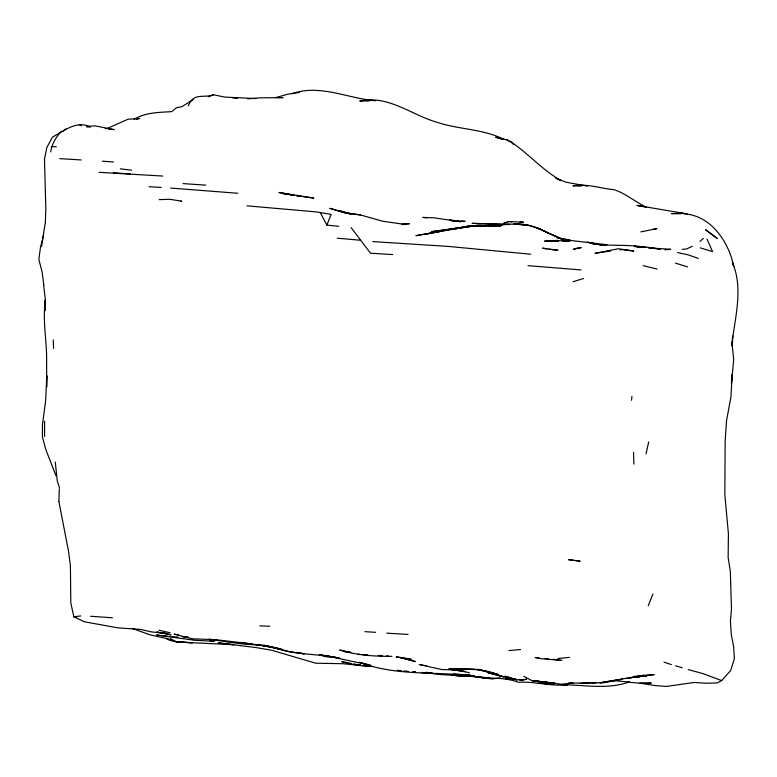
<?xml version="1.0" encoding="UTF-8"?>
<svg xmlns="http://www.w3.org/2000/svg" width="777" height="777" viewBox="0 0 777 777"><rect width="100%" height="100%" fill="white"/><g stroke="black" fill="none" stroke-linecap="round" stroke-linejoin="round"><path stroke-width="1.17" d="M44.59 421.192L44.571 436.383M58.916 501.408L59.256 488.986M732.682 336.12L732.381 346.795L733.702 359.518L731.429 383.469L732.089 374.64L730.963 396.872L726.534 420.648L725.135 441.433L724.854 494.939L728.399 533.537L728.146 557.653L730.331 571.28L731.468 608.945L730.429 620.93L731.274 634.44L733.643 646.707L734.362 658.828L730.603 670.6L721.697 680.565L716.967 682.925L705.487 683.226L694.133 682.459L666.559 686.421L655.205 685.615L639.85 683.138L651.311 683.022C638.072 684.323 625.058 681.002 611.936 680.662M45.454 300.175L44.862 310.858L45.221 298.446L43.667 285.392M45.445 300.184C42.279 320.804 47.018 341.239 46.63 361.868L46.659 387.004L46.805 375.621L45.61 401.039L42.453 424.922L42.444 436.985L45.775 449.456L55.925 475.66M631.565 400.281L631.905 396.435M732.109 341.521L731.711 345.911C734.566 318.609 743.783 289.005 732.458 262.577M732.313 339.326L732.614 336.033M333.498 656.652L325.65 656.497L319.337 654.739M41.589 246.27L45.338 222.436L45.843 209.032L44.474 159.275L46.853 147.397L52.428 137.16C63.918 130.905 76.515 120.114 90.453 126.952L86.839 126.923M50.719 151.884C51.845 144.066 56.012 136.733 61.645 131.226M646.056 453.817L648.669 441.958M43.57 234.916L40.433 247.552L38.85 259.489L42.133 271.999L43.823 285.285M338.782 226.272L326.913 225.116L331.148 214.355L316.2 211.898L246.989 205.837M648.251 605.691L652.913 593.997M188.277 105.808C194.104 92.074 202.642 98.543 213.539 94.765L224.708 97.086L255.837 98.553M699.999 241.414L703.35 238.403M63.248 131.196L65.86 128.933M692.239 246.251L686.441 249.058L682.206 249.32M193.094 99.582L181.993 106.624L176.447 107.721L171.766 111.626C159.013 112.442 145.425 112.393 134.207 119.24M107.168 128.506L128.098 119.192L139.627 118.512L136.431 119.25M519.968 222.086L523.426 222.193L508.304 221.532L503.399 223.504L507.779 222.125M208.217 96.882L213.539 94.765M610.635 250.981L595.017 253.321L618.463 248.747L633.838 251.058L622.571 249.563L620.182 249.844M572.979 281.76L583.546 278.506M291.948 93.706C319.716 83.819 347.785 98.456 375.417 100.757M425.65 234.333L441.705 231.06L415.889 235.684L453.613 229.108M652.641 229.487L656.963 228.613L640.908 231.867M629.38 681.915C607.439 689.811 584.44 684.858 561.888 684.712M437.383 231.925L457.692 227.797L469.308 226.855L465.821 227.331M555.215 241.278L544.648 241.317L558.517 240.909L544.648 241.317L556.196 240.433L568.443 241.239M455.691 228.768L457.672 228.438L454.331 228.875M520.367 680.196L526.631 679.176C513.51 682.439 500.942 674.514 488.131 672.697L493.725 673.727M606.682 251.515L608.245 251.262M594.007 682.527L591.734 682.876L603.185 682.837L622.299 679.205L600.077 682.769L643.832 675.291L626.583 678.564L638.985 676.272L634.838 676.66M299.33 92.463L287.675 94.231L275.816 97.591L283.081 97.611L260.13 97.844L247.708 98.844M463.49 227.642L460.003 228.117L470.619 225.864L501.971 225.505M500.262 677.874L492.123 678.962L465.782 675.66M489.597 677.884L484.945 678.476L478.321 676.485M452.331 229.137L431.371 231.682L473.669 225.651L500.718 226.029L488.694 225.835M454.603 228.856L456.74 228.603M452.068 229.137L442.997 230.177L452.282 229.118M209.1 639.18C226.058 641.443 243.162 645.182 260.314 644.716M509.372 224.135L497.775 225.369L476.66 225.709M557.964 658.537L569.551 657.361M515.549 224.174C535.295 222.669 550.893 236.762 569.133 241.365M86.694 126.573L94.794 125.825L114.209 129.594L108.537 129.147M664.976 249.825L670.765 249.291L648.766 247.902M260.46 644.978L255.944 644.619L256.896 645.114M508.945 650.582L520.512 649.543M601.641 245.114L606.856 244.706L571.833 240.608L562.597 241.268M403.185 224.165L409.44 223.708L402.525 224.184M474.32 675.66L462.975 676.194L451.651 675.262L467.2 676.116L440.297 674.514L422.232 672.455M473.096 226.049L462.033 227.243L477.913 225.369L482.099 225.524L478.729 225.719M580.215 683.469L590.025 682.973L568.813 683.119L573.038 682.954L561.45 684.207L531.769 680.574L523.853 676.33M474.261 675.65L462.975 676.194L474.494 675.64M583.08 683.333L595.959 682.73M105.206 128.613L107.547 128.516M682.905 213.209L671.406 213.617L681.021 213.753M159.12 199.631L169.687 199.281L181.731 201.175L180.944 201.126M634.974 676.709L646.726 676.32L635.265 676.446M473.038 225.806L466.336 226.447L477.913 225.369L486.295 225.728M369.376 100.893L359.722 101.107C388.432 94.677 411.363 115.045 437.257 122.348C459.168 129.662 482.993 128.788 503.894 139.413M561.946 684.702L567.987 684.634C551.311 686.8 534.945 681.235 518.278 682.274C501.602 675.689 483.148 680.166 466.19 674.65L470.308 675.436C433.372 671.736 394.551 675.854 359.295 662.208M513.597 223.98L529.069 225.495L540.122 228.797M401.524 224.485L405.138 224.475L382.643 221.222L360.518 214.957L345.114 212.84L330.002 208.372L345.114 212.84L360.518 214.957M545.629 683.595L538.043 683.09M162.752 176.049L99.058 172.329M333.08 656.759L327.544 656.274M453.312 674.048L463.782 674.562M430.584 673.018L421.348 672.523M474.786 669.065L448.853 668.919C465.433 669.133 482.4 668.424 498.164 674.514L481.526 670.162M391.967 656.312C374.339 656.497 356.653 655.176 339.714 650.009L350.854 652.515L343.755 651.466L349.446 651.728M683.43 213.792C710.761 215.006 728.894 241.764 733.673 266.501L732.381 262.471M634.353 246.562L636.751 246.6L634.692 246.222M258.304 644.521L260.402 644.56M332.605 656.652L325.65 656.497L335.868 657.167M426.544 672.493L429.914 672.561M362.043 654.652L367.754 654.797M359.78 665.326L342.812 663.704L315.773 663.228L271.562 650.223L256.225 647.61L218.25 642.89L233.692 644.706L176.797 641.967L169.755 640.355L165.802 638.228M581.351 186.091L572.96 185.839C586.994 183.353 600.291 188.452 614.053 189.695C625.844 193.454 635.139 201.981 646.279 207.119L636.955 205.429L687.033 213.85M511.888 221.843L508.304 221.532M451.437 220.93L455.992 221.066M461.693 221.241L465.122 221.348L449.611 220.134L460.858 221.746L434.226 217.842L422.843 217.414L427 217.842M341.87 661.654L341.958 661.674C352.049 664.568 362.451 666.501 372.97 666.413M80.759 615.938L73.854 616.753L70.824 603.088L70.386 565.209L68.58 551.884M553.904 684.479L545.153 684.168L549.339 684.323M508.945 141.521L510.596 141.589C528.399 153.477 542.414 170.299 561.266 180.623L555.234 177.972M259.741 625.883L269.755 626.252M360.266 654.477L357.867 654.389L359.955 654.516M363.859 654.603L367.463 654.739M554.797 683.08L550.165 682.876L554.322 683.284M425.427 672.513L429.943 672.707M113.461 172.844L130.186 173.883M205.74 185.13L183.032 183.605M509.304 224.582L472.105 223.358L506.322 224.349L517.812 223.951L529.069 225.495M436.218 673.416L439.627 673.591M51.768 146.562L56.342 146.804M369.075 665.695L365.481 665.481L368.881 665.782M426.165 672.464L429.788 672.668M515.539 679.185L513.267 679.049L515.656 679.234M521.231 679.506L523.504 679.642M149.126 186.713L161.218 187.432M81.206 159.955L59.742 158.625M386.752 633.158L408.08 634.44M172.038 636.722L178.011 637.082M365.85 665.491L368.123 665.627M481.517 677.34L488.335 677.748M90.54 616.248L112.451 617.783M477.34 677.078L488.102 677.738M641.948 247.475L637.393 247.193L646.94 247.183L660.285 249.135L648.795 247.756M364.889 631.652L375.631 632.323M506.653 678.748L509.042 678.894M170.629 188.063L237.859 193.279M187.082 636.926L182.304 636.616L187.976 637.053M372.775 241.608L448.144 246.396L530.662 254.215M392.667 254.574L370.512 253.215L351.136 227.632M102.379 161.169L113.423 161.975M581.07 269.94L528.01 265.656M519.24 679.506L522.814 679.778M554.166 683.129L540.044 681.711M337.257 238.189L360.392 240.239M247.455 643.754L249.718 643.958M505.39 678.69L508.789 678.991M401.476 670.745L397.212 670.298M403.739 670.939L408.265 671.338M412.937 671.746L415.336 671.959M364.763 665.53L368.22 665.85M563.296 239.287L570.085 239.908L557.06 238.044M545.017 658.488L548.416 658.809M378.214 655.409L381.789 655.749M386.548 656.206L388.927 656.429L386.674 656.167M246.494 643.686L250.068 644.026M254.827 644.483L273.737 647.416M426.029 672.455L432.818 673.096M451.913 669.356L469.444 672.707M466.161 674.805L470.92 675.281M634.663 676.437L639.422 676.922L634.906 676.349M300.165 196.222L296.853 195.872L313.762 198.057L278.914 192.473L294.211 195.415L283.003 193.473L287.072 194.6M539.355 657.964L535.198 657.517L540.306 658.605L561.946 660.45L552.933 659.304M232.44 97.834L237.189 98.349M170.843 636.586L156.585 635.042L194.493 640.267L214.238 641.258L209.732 640.646M360.47 664.966L358.246 664.723L360.547 665.083M364.937 665.452L368.288 665.811M291.21 195.221L293.473 195.474M548.999 249.291L558.032 250.281L542.637 248.125L546.736 249.038M544.104 681.915L547.173 682.594L531.769 680.574L554.176 683.09M424.407 665.462L426.486 665.695M379.904 655.39L382.158 655.652M120.357 168.842L131.643 170.202M646.542 247.475C628.719 244.046 610.615 246.445 592.686 243.755L596.25 244.279M247.708 643.434L241.278 642.472M250.058 643.774L252.418 644.114M452.292 674.757L454.662 675.087M262.597 645.289L265.802 645.774M156.896 632.06L167.016 633.566L151.564 631.905L140.414 629.428L117.725 627.826L84.13 621.717L73.854 616.753L76.127 617.21M537.062 681.05L547.173 682.594L543.774 681.944M362.762 665.413L368.415 666.277M587.431 186.13L566.161 182.245L557.546 178.943M178.671 634.858L174.184 634.139L192.298 638.801L215.083 639.656L237.655 642.229L264.335 645.706L279.594 648.999L268.483 646.279M478.001 669.415L480.06 669.755M457.536 670.162L465.384 671.532L449.98 669.385L461.315 670.318L457.148 669.959L441.54 669.531L419.269 664.461L423.378 665.345M257.255 644.492L282.595 649.562M521.95 224.543L524.009 224.922M156.954 632.119L171.086 634.77L159.916 632.468M341.958 661.674L351.078 663.412M353.661 663.898L356.002 664.345M477.049 669.288L479.292 669.725M598.475 244.376L587.295 242.181L601.009 244.978L599.32 244.58M296.445 652.292L304.273 653.855L288.889 651.631L274.903 647.736M634.867 246.29L637.101 246.736M319.522 654.632L325.252 655.798M282.566 649.582L263.685 645.163M677.457 252.535L688.053 254.827L698.3 258.411M319.415 654.613L324.883 655.739M643.133 265.676L657.157 269.046M507.488 140.035L495.707 137.218L502.321 139.374M158.994 630.234L170.134 632.75M561.363 239.374L565.802 240.481L546.911 232.469L561.752 239.141L568.745 241.113M477.097 669.366L491.122 672.901L481.167 670.075M688.237 669.589L702.583 673.504L721.697 680.565M264.782 645.434L279.594 648.999L275.505 648.018C296.251 655.399 318.696 653.389 339.889 658.43L324.592 655.429L370.376 665.238L360.402 662.509M349.262 213.403L338.18 210.402L342.249 211.577M700.33 247.882L712.567 251.622L707.021 239.102M675.601 665.811L682.225 667.725M343.347 211.898L351.087 214.151M671.377 664.597L664.024 662.121M675.398 263.112L687.499 266.851M351.311 214.131L346.348 212.49L349.611 213.86M132.294 628.389L149.388 634.673L168.726 639.044L176.797 641.967L192.356 642.744L176.797 641.967L170.61 638.966M506.847 139.714L510.596 141.589L514.092 144.901M170.697 639.218L172.785 640.306L170.668 639.131M79.293 124.543L81.255 125.719M320.173 212.461L326.913 225.116M59.518 488.024L57.236 480.808L55.293 462.062M68.551 551.515L58.926 501.66M53.234 339.918L53.584 348.368M633.566 452.233L633.867 464.083M576.952 248.3L573.319 249.291L581.245 247.581L576.952 248.3M642.598 675.611L640.85 675.854L654.166 674.65L642.598 675.611M415.53 671.95L413.189 671.726L415.52 671.959M579.953 561.149L568.745 559.693L579.953 561.149M400.242 657.497L396.115 656.856L411.46 659.362L400.242 657.497L415.404 661.577L400.242 657.497M628.574 682.313L627.505 681.856L628.506 682.342M516.627 679.739L505.186 676.281L516.627 679.739M503.282 676.816L488.131 672.697L503.282 676.816M544.25 231.031L536.052 227.574L547.853 232.702L544.25 231.031M717.2 238.481L705.516 229.662L717.2 238.481"/></g></svg>
